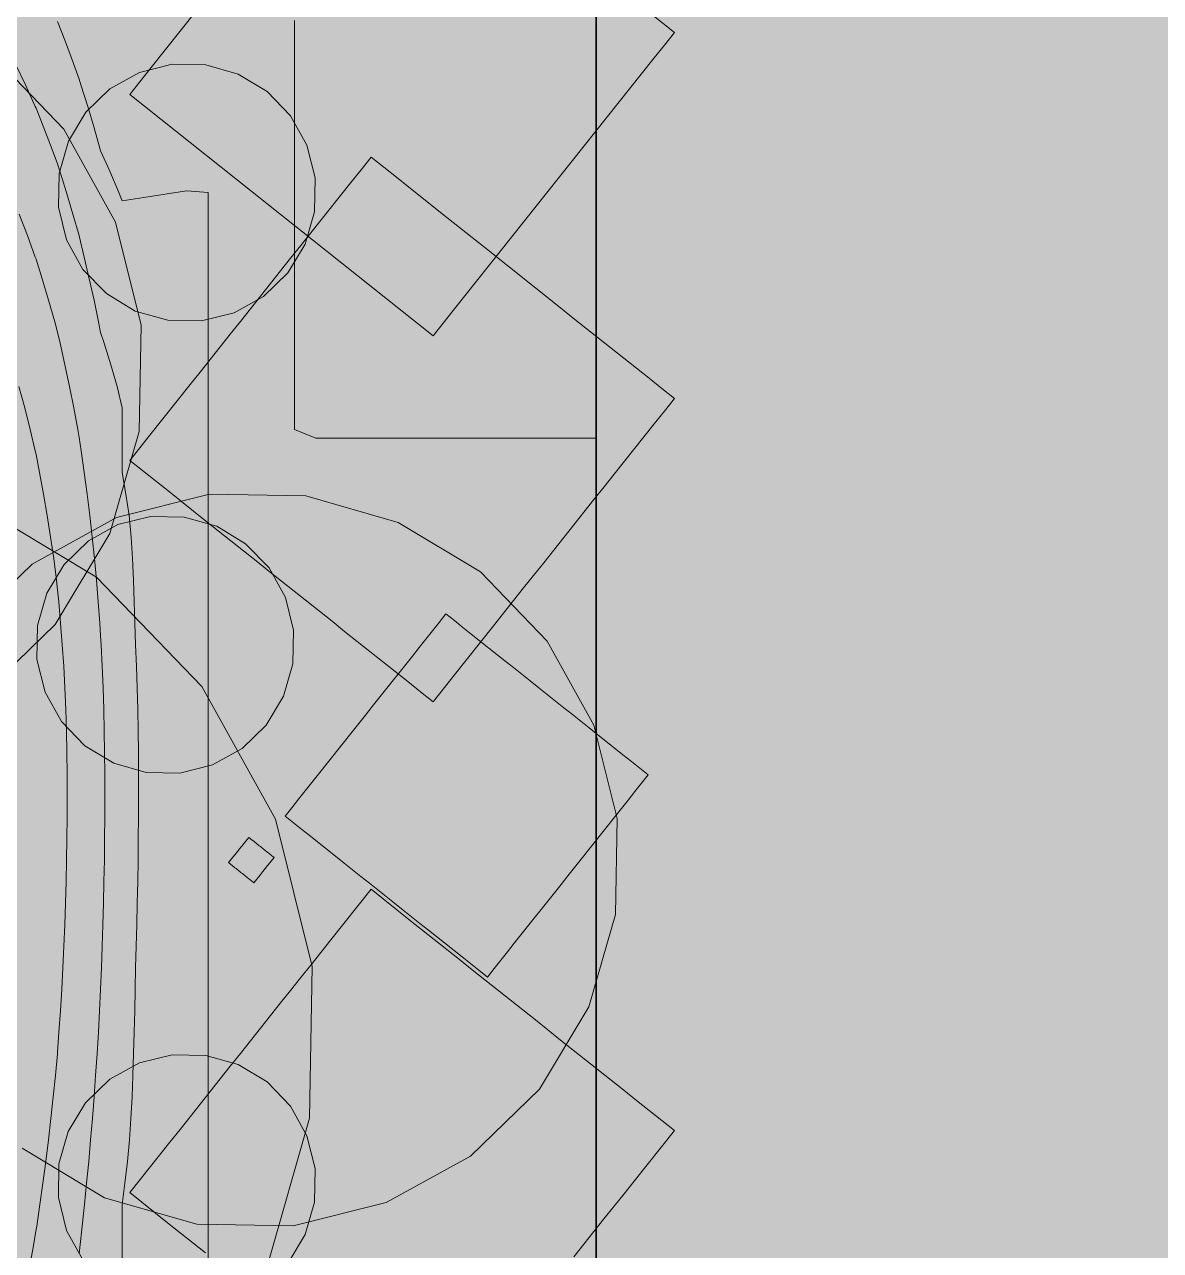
# Model space of a CAD drawing. Header units: millimetres. Extents: x -146962 to 322503, y -183624 to 284367.
# Drawn here: x 115942 to 121218, y 45586 to 51280 of the extents above; entities that cross this region are included whole.
import ezdxf

# ---------------------------------------------------------------- set-up
doc = ezdxf.new("R2010")
doc.units = ezdxf.units.MM
doc.layers.add('06_部屋の色', color=8, linetype='Continuous', lineweight=0)
doc.layers.add('30_敷地・外構', color=8, linetype='Continuous', lineweight=9)

msp = doc.modelspace()

# ---------------------------------------------------------------- hatches: boundary and pattern name
at = {"layer": '06_部屋の色', "true_color": 0xdde9cf}
msp.add_hatch(color=8, dxfattribs=at).paths.add_polyline_path([(83510.2, 29400.8), (83510.3, 31670.6), (83754.2, 32064.6), (83999.1, 32458.1), (84244.9, 32850.9), (84491.7, 33243.1), (84739.4, 33634.8), (84988.1, 34025.8), (85237.8, 34416.3), (85488.3, 34806.1), (85739.9, 35195.3), (85992.4, 35583.9), (86245.8, 35971.8), (86500.2, 36359.2), (86755.5, 36745.9), (87011.8, 37132), (87269, 37517.5), (87527.2, 37902.4), (87786.3, 38286.6), (88046.3, 38670.2), (88307.2, 39053.2), (88569.1, 39435.5), (88832, 39817.2), (89095.7, 40198.2), (89360.4, 40578.6), (89626, 40958.3), (89892.5, 41337.4), (90160, 41715.9), (90428.4, 42093.7), (90697.7, 42470.8), (90967.9, 42847.3), (91239, 43223.1), (91511.1, 43598.3), (91784.1, 43972.8), (92058, 44346.6), (92332.7, 44719.7), (92608.4, 45092.2), (92885.1, 45464), (93162.6, 45835.2), (93441, 46205.6), (93720.3, 46575.4), (94000.5, 46944.5), (94281.7, 47312.9), (94563.7, 47680.6), (94846.6, 48047.7), (95130.4, 48414), (95415.1, 48779.7), (95700.7, 49144.6), (95987.2, 49508.9), (96274.5, 49872.4), (96562.8, 50235.3), (96851.9, 50597.4), (97142, 50958.9), (97432.9, 51319.6), (97724.6, 51679.7), (98017.3, 52039), (98310.8, 52397.6), (98605.2, 52755.5), (98900.5, 53112.6), (99196.7, 53469.1), (99493.7, 53824.8), (99791.6, 54179.8), (100090.3, 54534), (100389.9, 54887.6), (100690.4, 55240.4), (100991.8, 55592.4), (101293.9, 55943.8), (101597, 56294.4), (101900.9, 56644.2), (102205.6, 56993.3), (102511.3, 57341.7), (102817.7, 57689.3), (103125, 58036.2), (103433.2, 58382.3), (103742.1, 58727.7), (104052, 59072.3), (104362.6, 59416.2), (104674.1, 59759.3), (104986.5, 60101.6), (105299.7, 60443.2), (105613.7, 60784), (105928.5, 61124.1), (106244.2, 61463.4), (106560.7, 61801.9), (106878, 62139.6), (107196.1, 62476.6), (107515.1, 62812.7), (107834.9, 63148.1), (108155.5, 63482.8), (108476.9, 63816.6), (108799.1, 64149.7), (109122.2, 64481.9), (109446, 64813.4), (109770.7, 65144.1), (110096.1, 65474), (110422.4, 65803.1), (110749.4, 66131.4), (111077.3, 66458.9), (111406, 66785.6), (111735.4, 67111.5), (112065.7, 67436.6), (112396.7, 67760.9), (112728.6, 68084.4), (113061.2, 68407.1), (113394.6, 68728.9), (113728.8, 69050), (114063.8, 69370.2), (114399.5, 69689.6), (114736, 70008.2), (115073.4, 70326), (115411.4, 70642.9), (115750.3, 70959.1), (116089.9, 71274.4), (116430.3, 71588.8), (116771.5, 71902.5), (117113.4, 72215.3), (117456.1, 72527.2), (117799.5, 72838.4), (118596.9, 72838.3), (118594.5, 29398.9)])
at = {"layer": '30_敷地・外構'}
h = msp.add_hatch(color=8, dxfattribs=at)
h.paths.add_polyline_path([(-146961.6, 100544.4), (-108819.6, 189229.7), (-89282.5, 219876.6), (-87725.3, 222013.2), (-1960, 282350.2), (173183.5, 284367.4), (239071.9, 242938.5), (278732.3, 206218.7), (322502.8, 161506.8), (317095.5, -23424.9), (276188, -120904.3), (271912.1, -124752.2), (168970.1, -173180.4), (164528.6, -174703.6), (127795.8, -180332.5), (116091.1, -181838.5), (95830.1, -183624.1), (64542, -179082.3), (39436.2, -174835.1), (16841.2, -169717.9), (9303, -167782.1), (-59261.4, -128452.9), (-89342.1, -103737.6), (-132033, -30896.2), (-136480.3, -13511.6), (-141643.2, 9224.3), (-142349.3, 13012)])
h.paths.add_polyline_path([(85594.8, 85406.7), (55599.4, 41400), (55600.1, 29403.2), (10600.1, 29406), (10598.4, 1220), (163595.7, 1210.5), (163597.5, 29396.5), (118597.5, 29399.3), (118600.6, 85401.9)], flags=0)
at = {"layer": '30_敷地・外構', "true_color": 0xcfe0b8}
for points in [[(117458.2, 52246.2), (117504.9, 52304.9), (117551.6, 52363.6), (118960.3, 51243), (118913.6, 51184.3), (118866.9, 51125.6), (117933.1, 49951.7), (117886.5, 49893), (117839.8, 49834.3), (116431.1, 50954.9), (116477.8, 51013.6), (116524.4, 51072.3)], [(113912.9, 51427.6), (114391.6, 51547), (114885, 51538.4), (115359.2, 51402.4), (115782.2, 51148.2), (116124.9, 50793.3), (116364.1, 50361.8), (116483.4, 49883.1), (116474.8, 49389.8), (116338.8, 48915.5), (116084.7, 48492.6), (115729.8, 48149.8), (115298.3, 47910.6), (114819.6, 47791.3), (114326.2, 47799.9), (113852, 47935.9), (113429, 48190), (113086.3, 48544.9), (112847.1, 48976.4), (112727.7, 49455.2), (112736.4, 49948.5), (112872.4, 50422.8), (113126.5, 50845.7), (113481.4, 51188.4)], [(116338.9, 50981.1), (116475.8, 51057), (116627.8, 51094.9), (116784.3, 51092.1), (116934.8, 51049), (117069, 50968.4), (117177.7, 50855.7), (117253.6, 50718.8), (117291.5, 50566.9), (117288.8, 50410.4), (117245.6, 50259.9), (117165, 50125.7), (117052.4, 50016.9), (116915.4, 49941), (116763.5, 49903.1), (116607, 49905.9), (116456.5, 49949), (116322.3, 50029.6), (116213.5, 50142.3), (116137.6, 50279.2), (116099.8, 50431.1), (116102.5, 50587.6), (116145.7, 50738.1), (116226.3, 50872.3)], [(116851.2, 49783.1), (116897.9, 49841.8), (116944.5, 49900.5), (117037.9, 50017.9), (117084.6, 50076.6), (117131.3, 50135.3), (117178, 50194), (117224.7, 50252.7), (117271.4, 50311.4), (117458.1, 50546.2), (117504.8, 50604.9), (117551.5, 50663.6), (117610.2, 50616.9), (117668.9, 50570.2), (117727.6, 50523.5), (117903.7, 50383.4), (117962.4, 50336.7), (118021.1, 50290), (118079.8, 50243.4), (118431.9, 49963.2), (118490.6, 49916.5), (118549.3, 49869.9), (118608, 49823.2), (118784.1, 49683.1), (118842.8, 49636.4), (118901.5, 49589.7), (118960.2, 49543), (118913.5, 49484.3), (118866.8, 49425.6), (118680.1, 49190.9), (118633.4, 49132.2), (118586.7, 49073.5), (118540, 49014.8), (118493.3, 48956.1), (118446.6, 48897.4), (118353.2, 48780), (118306.6, 48721.3), (118259.9, 48662.6), (118213.2, 48603.9), (118166.5, 48545.2), (118119.8, 48486.5), (117933, 48251.7), (117886.4, 48193), (117839.7, 48134.3), (117781, 48181), (117722.3, 48227.7), (117663.6, 48274.4), (117487.5, 48414.5), (117428.8, 48461.2), (117370.1, 48507.8), (117311.4, 48554.5), (117252.7, 48601.2), (117194, 48647.9), (117076.6, 48741.3), (117017.9, 48788), (116959.2, 48834.7), (116900.5, 48881.4), (116841.8, 48928), (116783.1, 48974.7), (116607.1, 49114.8), (116548.4, 49161.5), (116489.7, 49208.2), (116431, 49254.9), (116477.7, 49313.6), (116524.4, 49372.3), (116711.1, 49607), (116757.8, 49665.7), (116804.5, 49724.4)], [(113605.9, 49111.2), (114289.8, 49281.8), (114994.5, 49269.5), (115672.1, 49075.2), (116276.2, 48712.2), (116765.8, 48205.1), (117107.6, 47588.7), (117278.1, 46904.8), (117265.8, 46200), (117071.5, 45522.5), (116708.5, 44918.3), (116201.5, 44428.7), (115585, 44087), (114901.1, 43916.5), (114196.3, 43928.8), (113518.8, 44123.1), (112914.6, 44486.1), (112425, 44993.1), (112083.3, 45609.6), (111912.8, 46293.5), (111925.1, 46998.2), (112119.4, 47675.7), (112482.4, 48279.9), (112989.4, 48769.5)], [(116368.8, 48990), (116801.9, 49098), (117248.2, 49090.2), (117677.3, 48967.2), (118060, 48737.2), (118370.1, 48416.1), (118586.5, 48025.7), (118694.5, 47592.6), (118686.7, 47146.2), (118563.6, 46717.1), (118333.7, 46334.5), (118012.6, 46024.4), (117622.2, 45808), (117189.1, 45700), (116742.7, 45707.8), (116313.6, 45830.8), (115931, 46060.7), (115620.9, 46381.8), (115404.5, 46772.3), (115296.5, 47205.4), (115304.3, 47651.7), (115427.3, 48080.8), (115657.2, 48463.5), (115978.3, 48773.6)], [(116238.8, 48881.1), (116375.7, 48957), (116527.6, 48994.9), (116684.2, 48992.1), (116834.7, 48949), (116968.9, 48868.4), (117077.6, 48755.7), (117153.5, 48618.8), (117191.4, 48466.9), (117188.7, 48310.4), (117145.5, 48159.9), (117064.9, 48025.7), (116952.3, 47916.9), (116815.3, 47841), (116663.4, 47803.1), (116506.9, 47805.9), (116356.4, 47849), (116222.2, 47929.7), (116113.4, 48042.3), (116037.5, 48179.2), (115999.7, 48331.1), (116002.4, 48487.7), (116045.5, 48638.1), (116126.2, 48772.3)], [(117463.7, 47994.2), (117494.8, 48033.3), (117525.9, 48072.4), (117557.1, 48111.6), (117588.2, 48150.7), (117743.8, 48346.4), (117774.9, 48385.5), (117806.1, 48424.6), (117837.2, 48463.7), (117868.3, 48502.9), (117899.4, 48542), (117938.6, 48510.9), (117977.7, 48479.8), (118016.8, 48448.6), (118173.3, 48324.1), (118212.5, 48293), (118251.6, 48261.9), (118290.7, 48230.7), (118329.9, 48199.6), (118369, 48168.5), (118408.1, 48137.4), (118447.3, 48106.2), (118486.4, 48075.1), (118525.5, 48044), (118564.7, 48012.9), (118721.2, 47888.4), (118760.3, 47857.2), (118799.4, 47826.1), (118838.6, 47795), (118807.4, 47755.9), (118776.3, 47716.7), (118745.2, 47677.6), (118714.1, 47638.5), (118682.9, 47599.3), (118527.3, 47403.7), (118496.2, 47364.6), (118465.1, 47325.4), (118433.9, 47286.3), (118402.8, 47247.2), (118247.2, 47051.5), (118216, 47012.4), (118184.9, 46973.2), (118153.8, 46934.1), (118122.7, 46895), (118091.5, 46855.9), (118052.4, 46887), (118013.3, 46918.1), (117974.2, 46949.2), (117817.6, 47073.7), (117778.5, 47104.9), (117739.4, 47136), (117700.2, 47167.1), (117661.1, 47198.2), (117622, 47229.4), (117582.9, 47260.5), (117543.7, 47291.6), (117504.6, 47322.7), (117465.5, 47353.9), (117426.3, 47385), (117269.8, 47509.5), (117230.7, 47540.6), (117191.5, 47571.7), (117152.4, 47602.9), (117183.5, 47642), (117214.7, 47681.1), (117245.8, 47720.3), (117276.9, 47759.4), (117308, 47798.5)], [(116921.2, 47426.1), (116925.1, 47431), (116948.4, 47460.3), (116952.3, 47465.2), (116956.2, 47470.1), (116983.5, 47504.4), (116988.4, 47500.5), (116993.2, 47496.6), (117007.9, 47484.9), (117012.8, 47481), (117017.7, 47477.1), (117022.6, 47473.2), (117027.5, 47469.4), (117032.4, 47465.5), (117037.3, 47461.6), (117042.2, 47457.7), (117047.1, 47453.8), (117051.9, 47449.9), (117056.8, 47446), (117061.7, 47442.1), (117066.6, 47438.2), (117071.5, 47434.3), (117076.4, 47430.4), (117091.1, 47418.8), (117096, 47414.9), (117100.9, 47411), (117073.6, 47376.8), (117069.7, 47371.9), (117065.8, 47367), (117042.5, 47337.6), (117038.6, 47332.7), (117034.7, 47327.8), (117007.5, 47293.6), (117002.6, 47297.5), (116997.7, 47301.4), (116983, 47313.1), (116978.1, 47316.9), (116973.2, 47320.8), (116968.3, 47324.7), (116963.5, 47328.6), (116958.6, 47332.5), (116953.7, 47336.4), (116948.8, 47340.3), (116943.9, 47344.2), (116939, 47348.1), (116934.1, 47352), (116929.2, 47355.9), (116924.3, 47359.7), (116919.4, 47363.6), (116914.5, 47367.5), (116899.9, 47379.2), (116895, 47383.1), (116890.1, 47387), (116917.3, 47421.2)], [(116804.3, 46324.4), (116851, 46383.1), (116897.7, 46441.8), (116944.4, 46500.5), (116991, 46559.2), (117037.7, 46617.9), (117084.4, 46676.6), (117131.1, 46735.3), (117177.8, 46794), (117224.5, 46852.7), (117271.2, 46911.4), (117317.9, 46970.1), (117364.6, 47028.8), (117551.3, 47263.6), (117727.4, 47123.5), (117786.1, 47076.8), (117844.8, 47030.1), (117903.5, 46983.4), (117962.2, 46936.7), (118020.9, 46890), (118079.6, 46843.4), (118138.3, 46796.7), (118197, 46750), (118314.4, 46656.6), (118373.1, 46609.9), (118431.7, 46563.2), (118490.4, 46516.5), (118549.1, 46469.9), (118607.8, 46423.2), (118666.5, 46376.5), (118725.2, 46329.8), (118783.9, 46283.1), (118960, 46143), (118773.3, 45908.2), (118726.6, 45849.6), (118679.9, 45790.9), (118633.2, 45732.2), (118586.5, 45673.5), (118539.8, 45614.8), (118493.1, 45556.1), (118446.4, 45497.4), (118399.7, 45438.7), (118353.1, 45380), (118306.4, 45321.3), (118259.7, 45262.6), (118213, 45203.9), (118166.3, 45145.2), (118119.6, 45086.5), (118072.9, 45027.8), (118026.2, 44969.1), (117839.5, 44734.3), (117663.4, 44874.4), (117604.7, 44921.1), (117546, 44967.8), (117487.3, 45014.5), (117428.6, 45061.2), (117369.9, 45107.8), (117311.2, 45154.5), (117252.5, 45201.2), (117193.8, 45247.9), (117076.4, 45341.3), (117017.7, 45388), (116959, 45434.7), (116900.4, 45481.4), (116841.7, 45528), (116783, 45574.7), (116724.3, 45621.4), (116665.6, 45668.1), (116606.9, 45714.8), (116430.8, 45854.9), (116617.5, 46089.6), (116664.2, 46148.3), (116710.9, 46207), (116757.6, 46265.7)], [(116338.7, 46381.1), (116475.6, 46457), (116627.5, 46494.9), (116784, 46492.1), (116934.5, 46449), (117068.7, 46368.4), (117177.5, 46255.7), (117253.4, 46118.8), (117291.3, 45966.9), (117288.5, 45810.4), (117245.4, 45659.9), (117164.7, 45525.7), (117052.1, 45416.9), (116915.2, 45341), (116763.3, 45303.1), (116606.7, 45305.9), (116456.2, 45349), (116322.1, 45429.6), (116213.3, 45542.3), (116137.4, 45679.2), (116099.5, 45831.1), (116102.2, 45987.6), (116145.4, 46138.1), (116226, 46272.3)]]:
    msp.add_hatch(color=8, dxfattribs=at).paths.add_polyline_path(points)

# ---------------------------------------------------------------- linework, layer by layer
at = {"layer": '30_敷地・外構'}
for points in [[(85594.8, 85406.7), (55599.4, 41400), (55600.1, 29403.2), (10600.1, 29406), (10598.4, 1220), (163595.7, 1210.5), (163597.5, 29396.5), (118597.5, 29399.3), (118600.6, 85401.9), (85594.8, 85406.7)], [(118597.6, 85398.9), (118594.5, 29396.3), (55603.1, 29400.2), (55602.4, 41399.1), (85596.4, 85403.7), (118597.6, 85398.9)], [(117458.2, 52246.2), (117504.9, 52304.9), (117551.6, 52363.6), (118960.3, 51243), (118913.6, 51184.3), (118866.9, 51125.6), (117933.1, 49951.7), (117886.5, 49893), (117839.8, 49834.3), (116431.1, 50954.9), (116477.8, 51013.6), (116524.4, 51072.3), (117458.2, 52246.2)], [(115359.2, 51402.4), (115782.2, 51148.2), (116124.9, 50793.3), (116364.1, 50361.8), (116483.4, 49883.1), (116474.8, 49389.8), (116338.8, 48915.5), (116084.7, 48492.6), (115729.8, 48149.8), (115298.3, 47910.6), (114819.6, 47791.3), (114326.2, 47799.9), (113852, 47935.9), (113429, 48190), (113086.3, 48544.9), (112847.1, 48976.4), (112727.7, 49455.2), (112736.4, 49948.5), (112872.4, 50422.8), (113126.5, 50845.7), (113481.4, 51188.4), (113912.9, 51427.6)], [(116095.7, 51292.9), (116132.1, 51199), (116169.3, 51099), (116195.7, 51025.5), (116204.3, 50999), (116235.6, 50899), (116265.4, 50799), (116293.9, 50699), (116295.7, 50692.8), (116338.2, 50599), (116380.2, 50499), (116395.6, 50460.5), (116495.6, 50476.1), (116595.6, 50491.4), (116645.2, 50499), (116695.6, 50506.6), (116795.6, 50499), (116795.6, 50399), (116795.6, 50299), (116795.6, 50199), (116795.6, 50099), (116795.6, 49999), (116795.6, 49899), (116795.6, 49799), (116795.6, 49699), (116795.6, 49599), (116795.6, 49499), (116795.6, 49399), (116795.6, 49299), (116795.6, 49199), (116795.6, 49099), (116795.6, 48999), (116795.6, 48899), (116795.6, 48799), (116795.5, 48699), (116795.5, 48599), (116795.5, 48499), (116795.5, 48399), (116795.5, 48299), (116795.5, 48199), (116795.5, 48099), (116795.5, 47999), (116795.5, 47899), (116795.5, 47799), (116795.5, 47699), (116795.5, 47599), (116795.5, 47499), (116795.5, 47399), (116795.5, 47299), (116795.5, 47199), (116795.5, 47099), (116795.5, 46999), (116795.4, 46899), (116795.4, 46799), (116795.4, 46699), (116795.4, 46599), (116795.4, 46499), (116795.4, 46399), (116795.4, 46299), (116795.4, 46199), (116795.4, 46099), (116795.4, 45999), (116795.4, 45899), (116795.4, 45799), (116795.4, 45699), (116795.4, 45599), (116795.4, 45499)], [(117195.7, 51299), (117195.7, 51199), (117195.7, 51099), (117195.7, 50999), (117195.7, 50899), (117195.7, 50799), (117195.7, 50699), (117195.6, 50599), (117195.6, 50499), (117195.6, 50399), (117195.6, 50299), (117195.6, 50199), (117195.6, 50099), (117195.6, 49999), (117195.6, 49899), (117195.6, 49799), (117195.6, 49699), (117195.6, 49599), (117195.6, 49499), (117195.6, 49399), (117195.6, 49399), (117295.6, 49357.8), (117395.6, 49357.8), (117495.6, 49357.8), (117595.6, 49357.8), (117695.6, 49357.8), (117795.6, 49357.8), (117895.6, 49357.8), (117995.6, 49357.8), (118095.6, 49357.8), (118195.6, 49357.8), (118295.6, 49357.8), (118395.6, 49357.8), (118495.6, 49357.8), (118595.6, 49357.8)], [(115898.9, 51099), (115946.3, 50999), (115992, 50899), (115995.7, 50890.8), (116032.4, 50799), (116070.8, 50699), (116095.7, 50631.8), (116106.2, 50599), (116137.3, 50499), (116167, 50399), (116195.3, 50299), (116195.6, 50297.8), (116219.8, 50199), (116243, 50099), (116264.9, 49999), (116285.7, 49899), (116295.6, 49848.9), (116312, 49799), (116343.1, 49699), (116371.7, 49599), (116395.6, 49499), (116395.6, 49399), (116395.6, 49299), (116395.6, 49199), (116395.6, 49199), (116413.4, 49099), (116427.5, 48999), (116436.9, 48899), (116443.4, 48799), (116448.2, 48699), (116451.9, 48599), (116454.7, 48499), (116457.2, 48399), (116461.5, 48299), (116464.9, 48199), (116467.6, 48099), (116469.6, 47999), (116470.7, 47899), (116471.3, 47799), (116471.4, 47699), (116471.1, 47599), (116470.4, 47499), (116469.4, 47399), (116467.8, 47299), (116465.9, 47199), (116463.6, 47099), (116460.8, 46999), (116457.6, 46899), (116455.6, 46799), (116453.8, 46699), (116451.6, 46599), (116449, 46499), (116445.7, 46399), (116441.7, 46299), (116436.5, 46199), (116429.9, 46099), (116420.9, 45999), (116408.5, 45899), (116395.4, 45799), (116395.4, 45799), (116395.4, 45699), (116395.4, 45599), (116395.4, 45499)], [(116338.9, 50981.1), (116475.8, 51057), (116627.8, 51094.9), (116784.3, 51092.1), (116934.8, 51049), (117069, 50968.4), (117177.7, 50855.7), (117253.6, 50718.8), (117291.5, 50566.9), (117288.8, 50410.4), (117245.6, 50259.9), (117165, 50125.7), (117052.4, 50016.9), (116915.4, 49941), (116763.5, 49903.1), (116607, 49905.9), (116456.5, 49949), (116322.3, 50029.6), (116213.5, 50142.3), (116137.6, 50279.2), (116099.8, 50431.1), (116102.5, 50587.6), (116145.7, 50738.1), (116226.3, 50872.3), (116338.9, 50981.1)], [(116851.2, 49783.1), (116897.9, 49841.8), (116944.5, 49900.5), (117037.9, 50017.9), (117084.6, 50076.6), (117131.3, 50135.3), (117178, 50194), (117224.7, 50252.7), (117271.4, 50311.4), (117458.1, 50546.2), (117504.8, 50604.9), (117551.5, 50663.6), (117610.2, 50616.9), (117668.9, 50570.2), (117727.6, 50523.5), (117903.7, 50383.4), (117962.4, 50336.7), (118021.1, 50290), (118079.8, 50243.4), (118431.9, 49963.2), (118490.6, 49916.5), (118549.3, 49869.9), (118608, 49823.2), (118784.1, 49683.1), (118842.8, 49636.4), (118901.5, 49589.7), (118960.2, 49543), (118913.5, 49484.3), (118866.8, 49425.6), (118680.1, 49190.9), (118633.4, 49132.2), (118586.7, 49073.5), (118540, 49014.8), (118493.3, 48956.1), (118446.6, 48897.4), (118353.2, 48780), (118306.6, 48721.3), (118259.9, 48662.6), (118213.2, 48603.9), (118166.5, 48545.2), (118119.8, 48486.5), (117933, 48251.7), (117886.4, 48193), (117839.7, 48134.3), (117781, 48181), (117722.3, 48227.7), (117663.6, 48274.4), (117487.5, 48414.5), (117428.8, 48461.2), (117370.1, 48507.8), (117311.4, 48554.5), (117252.7, 48601.2), (117194, 48647.9), (117076.6, 48741.3), (117017.9, 48788), (116959.2, 48834.7), (116900.5, 48881.4), (116841.8, 48928), (116783.1, 48974.7), (116607.1, 49114.8), (116548.4, 49161.5), (116489.7, 49208.2), (116431, 49254.9), (116477.7, 49313.6), (116524.4, 49372.3), (116711.1, 49607), (116757.8, 49665.7), (116804.5, 49724.4), (116851.2, 49783.1)], [(115917.6, 50399), (115955.8, 50299), (115992.2, 50199), (115995.6, 50189.2), (116024, 50099), (116053.9, 49999), (116082.4, 49899), (116095.6, 49850), (116107.6, 49799), (116129.9, 49699), (116150.9, 49599), (116170.6, 49499), (116189.1, 49399), (116195.6, 49361.5), (116205.3, 49299), (116219.8, 49199), (116233.2, 49099), (116245.5, 48999), (116256.8, 48899), (116267.1, 48799), (116276.3, 48699), (116284.6, 48599), (116291.9, 48499), (116295.5, 48440.9), (116298, 48399), (116303, 48299), (116307, 48199), (116310.2, 48099), (116312.5, 47999), (116314, 47899), (116314.7, 47799), (116315, 47699), (116314.8, 47599), (116314.1, 47499), (116312.9, 47399), (116311.2, 47299), (116309.1, 47199), (116306.4, 47099), (116303.3, 46999), (116299.7, 46899), (116295.5, 46799), (116295.4, 46797.3), (116290.5, 46699), (116285, 46599), (116278.9, 46499), (116272.3, 46399), (116265.1, 46299), (116257.4, 46199), (116249.1, 46099), (116240.2, 45999), (116230.7, 45899), (116220.6, 45799), (116210, 45699), (116198.7, 45599), (116195.4, 45571)], [(115916.4, 49599), (115943.2, 49499), (115968.5, 49399), (115992.1, 49299), (115995.6, 49283.1), (116012.3, 49199), (116030.7, 49099), (116047.7, 48999), (116063.3, 48899), (116077.5, 48799), (116090.3, 48699), (116095.5, 48653.9), (116101, 48599)], [(113605.9, 49111.2), (114289.8, 49281.8), (114994.5, 49269.5), (115672.1, 49075.2), (116276.2, 48712.2), (116765.8, 48205.1), (117107.6, 47588.7), (117278.1, 46904.8), (117265.8, 46200), (117071.5, 45522.5), (116708.5, 44918.3), (116201.5, 44428.7), (115585, 44087), (114901.1, 43916.5), (114196.3, 43928.8), (113518.8, 44123.1), (112914.6, 44486.1), (112425, 44993.1)], [(116368.8, 48990), (116801.9, 49098), (117248.2, 49090.2), (117677.3, 48967.2), (118060, 48737.2), (118370.1, 48416.1), (118586.5, 48025.7), (118694.5, 47592.6), (118686.7, 47146.2), (118563.6, 46717.1), (118333.7, 46334.5), (118012.6, 46024.4), (117622.2, 45808), (117189.1, 45700), (116742.7, 45707.8), (116313.6, 45830.8), (115931, 46060.7)], [(115657.2, 48463.5), (115978.3, 48773.6), (116368.8, 48990)], [(116238.8, 48881.1), (116375.7, 48957), (116527.6, 48994.9), (116684.2, 48992.1), (116834.7, 48949), (116968.9, 48868.4), (117077.6, 48755.7), (117153.5, 48618.8), (117191.4, 48466.9), (117188.7, 48310.4), (117145.5, 48159.9), (117064.9, 48025.7), (116952.3, 47916.9), (116815.3, 47841), (116663.4, 47803.1), (116506.9, 47805.9), (116356.4, 47849), (116222.2, 47929.7), (116113.4, 48042.3), (116037.5, 48179.2), (115999.7, 48331.1), (116002.4, 48487.7), (116045.5, 48638.1), (116126.2, 48772.3), (116238.8, 48881.1)], [(116101, 48599), (116109.8, 48499), (116117.5, 48399), (116124, 48299), (116129.3, 48199), (116133.5, 48099), (116136.6, 47999), (116138.5, 47899), (116139.6, 47799), (116140, 47699), (116139.8, 47599), (116138.9, 47499), (116137.4, 47399), (116135.3, 47299), (116132.5, 47199), (116129.1, 47099), (116125, 46999), (116120.3, 46899), (116114.9, 46799), (116108.9, 46699), (116102.2, 46599), (116095.4, 46507.6), (116094.7, 46499), (116085.4, 46399), (116075.4, 46299), (116064.6, 46199), (116053, 46099), (116040.7, 45999), (116027.5, 45899), (116013.6, 45799), (115998.9, 45699), (115995.4, 45676.2), (115982.1, 45599), (115964, 45499)], [(117463.7, 47994.2), (117494.8, 48033.3), (117525.9, 48072.4), (117557.1, 48111.6), (117588.2, 48150.7), (117743.8, 48346.4), (117774.9, 48385.5), (117806.1, 48424.6), (117837.2, 48463.7), (117868.3, 48502.9), (117899.4, 48542), (117938.6, 48510.9), (117977.7, 48479.8), (118016.8, 48448.6), (118173.3, 48324.1), (118212.5, 48293), (118251.6, 48261.9), (118290.7, 48230.7), (118329.9, 48199.6), (118369, 48168.5), (118408.1, 48137.4), (118447.3, 48106.2), (118486.4, 48075.1), (118525.5, 48044), (118564.7, 48012.9), (118721.2, 47888.4), (118760.3, 47857.2), (118799.4, 47826.1), (118838.6, 47795), (118807.4, 47755.9), (118776.3, 47716.7), (118745.2, 47677.6), (118714.1, 47638.5), (118682.9, 47599.3), (118527.3, 47403.7), (118496.2, 47364.6), (118465.1, 47325.4), (118433.9, 47286.3), (118402.8, 47247.2), (118247.2, 47051.5), (118216, 47012.4), (118184.9, 46973.2), (118153.8, 46934.1), (118122.7, 46895), (118091.5, 46855.9), (118052.4, 46887), (118013.3, 46918.1), (117974.2, 46949.2), (117817.6, 47073.7), (117778.5, 47104.9), (117739.4, 47136), (117700.2, 47167.1), (117661.1, 47198.2), (117622, 47229.4), (117582.9, 47260.5), (117543.7, 47291.6), (117504.6, 47322.7), (117465.5, 47353.9), (117426.3, 47385), (117269.8, 47509.5), (117230.7, 47540.6), (117191.5, 47571.7), (117152.4, 47602.9), (117183.5, 47642), (117214.7, 47681.1), (117245.8, 47720.3), (117276.9, 47759.4), (117308, 47798.5), (117463.7, 47994.2)], [(116921.2, 47426.1), (116925.1, 47431), (116948.4, 47460.3), (116952.3, 47465.2), (116956.2, 47470.1), (116983.5, 47504.4), (116988.4, 47500.5), (116993.2, 47496.6), (117007.9, 47484.9), (117012.8, 47481), (117017.7, 47477.1), (117022.6, 47473.2), (117027.5, 47469.4), (117032.4, 47465.5), (117037.3, 47461.6), (117042.2, 47457.7), (117047.1, 47453.8), (117051.9, 47449.9), (117056.8, 47446), (117061.7, 47442.1), (117066.6, 47438.2), (117071.5, 47434.3), (117076.4, 47430.4), (117091.1, 47418.8), (117096, 47414.9), (117100.9, 47411), (117073.6, 47376.8), (117069.7, 47371.9), (117065.8, 47367), (117042.5, 47337.6), (117038.6, 47332.7), (117034.7, 47327.8), (117007.5, 47293.6), (117002.6, 47297.5), (116997.7, 47301.4), (116983, 47313.1), (116978.1, 47316.9), (116973.2, 47320.8), (116968.3, 47324.7), (116963.5, 47328.6), (116958.6, 47332.5), (116953.7, 47336.4), (116948.8, 47340.3), (116943.9, 47344.2), (116939, 47348.1), (116934.1, 47352), (116929.2, 47355.9), (116924.3, 47359.7), (116919.4, 47363.6), (116914.5, 47367.5), (116899.9, 47379.2), (116895, 47383.1), (116890.1, 47387), (116917.3, 47421.2), (116921.2, 47426.1)], [(116804.3, 46324.4), (116851, 46383.1), (116897.7, 46441.8), (116944.4, 46500.5), (116991, 46559.2), (117037.7, 46617.9), (117084.4, 46676.6), (117131.1, 46735.3), (117177.8, 46794), (117224.5, 46852.7), (117271.2, 46911.4), (117317.9, 46970.1), (117364.6, 47028.8), (117551.3, 47263.6), (117727.4, 47123.5), (117786.1, 47076.8), (117844.8, 47030.1), (117903.5, 46983.4), (117962.2, 46936.7), (118020.9, 46890), (118079.6, 46843.4), (118138.3, 46796.7), (118197, 46750), (118314.4, 46656.6), (118373.1, 46609.9), (118431.7, 46563.2), (118490.4, 46516.5), (118549.1, 46469.9), (118607.8, 46423.2), (118666.5, 46376.5), (118725.2, 46329.8), (118783.9, 46283.1), (118960, 46143), (118773.3, 45908.2), (118726.6, 45849.6), (118679.9, 45790.9), (118633.2, 45732.2), (118586.5, 45673.5), (118539.8, 45614.8), (118493.1, 45556.1)], [(116338.7, 46381.1), (116475.6, 46457), (116627.5, 46494.9), (116784, 46492.1), (116934.5, 46449), (117068.7, 46368.4), (117177.5, 46255.7), (117253.4, 46118.8), (117291.3, 45966.9), (117288.5, 45810.4), (117245.4, 45659.9), (117164.7, 45525.7)], [(116213.3, 45542.3), (116137.4, 45679.2), (116099.5, 45831.1), (116102.2, 45987.6), (116145.4, 46138.1), (116226, 46272.3), (116338.7, 46381.1)], [(116783, 45574.7), (116724.3, 45621.4), (116665.6, 45668.1), (116606.9, 45714.8), (116430.8, 45854.9), (116617.5, 46089.6), (116664.2, 46148.3), (116710.9, 46207), (116757.6, 46265.7), (116804.3, 46324.4)]]:
    msp.add_lwpolyline(points, dxfattribs=at)

doc.saveas('drawing.dxf')
